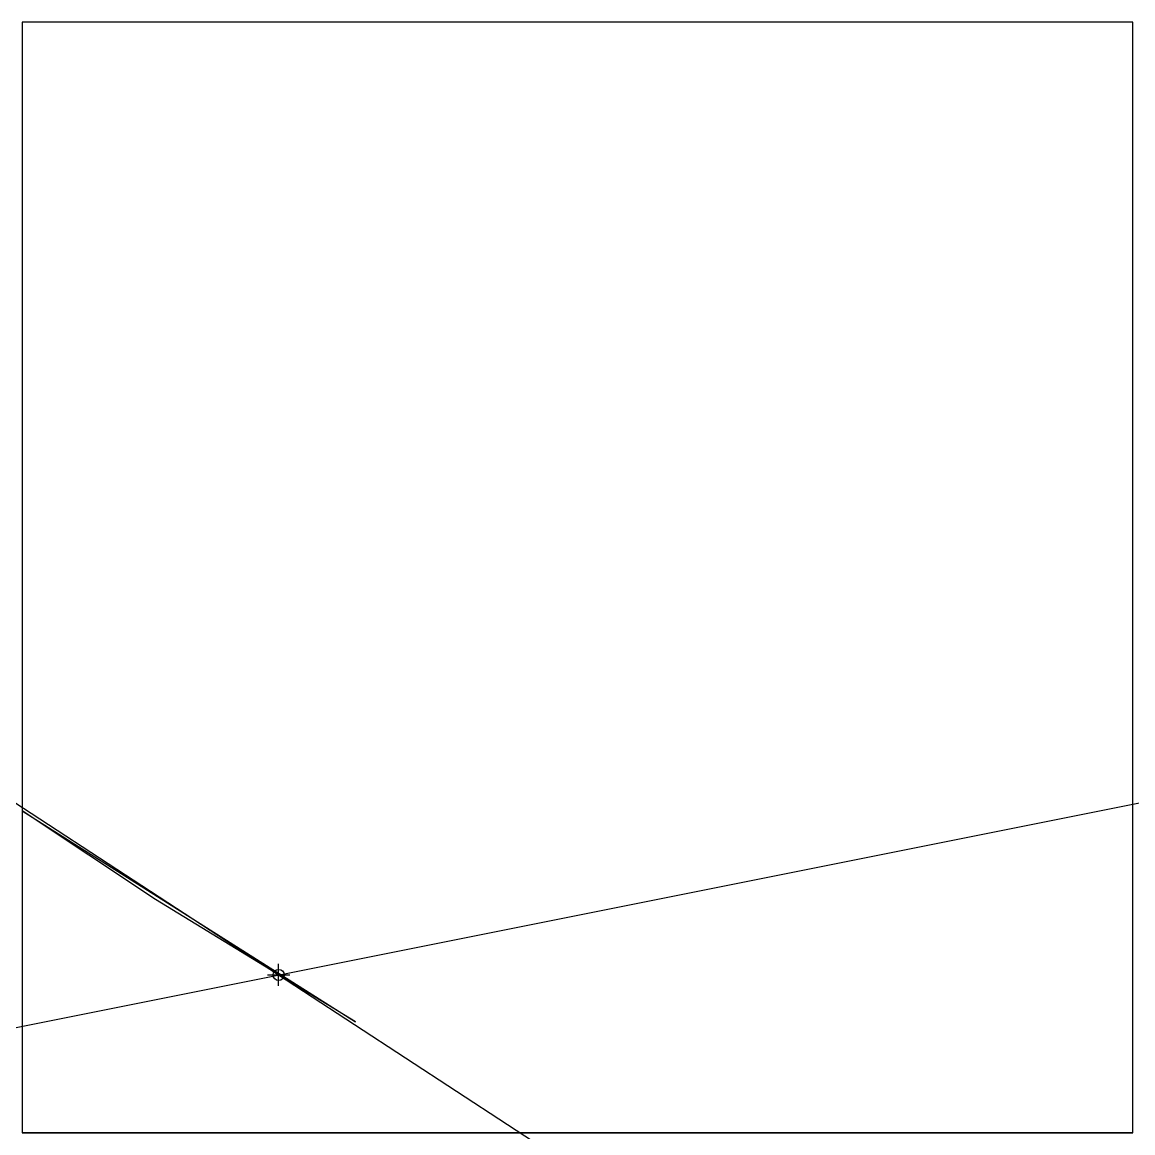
# Model space of a CAD drawing. Header units: millimetres. Extents: x 0 to 100, y 0 to 100.
import ezdxf

# ---------------------------------------------------------------- set-up
doc = ezdxf.new("R2010")
doc.units = ezdxf.units.MM
doc.header["$PDMODE"] = 34

msp = doc.modelspace()

# ---------------------------------------------------------------- linework, layer by layer
at = {"color": 3}
for p, q in [((100, 100), (0, 100)), ((0, 100), (0, 0)), ((100, 0), (100, 100)), ((0, 0), (100, 0))]:
    msp.add_line(p, q, dxfattribs=at)
at = {"color": 6}
for p, q in [((12, 21, 33), (0, 29, 15)), ((0, 29, 15), (30, 10, 9)), ((30, 10, 9), (12, 21, 33))]:
    msp.add_line(p, q, dxfattribs=at)
at = {"color": 1}
for p, q in [((0, 0), (100, 0)), ((100, 0, 100), (0, 0, 100)), ((0, 0, 100), (0, 0)), ((100, 0), (100, 0, 100))]:
    msp.add_line(p, q, dxfattribs=at)
msp.add_xline((12, 12, 13), (0.8804509063256238, 0.1760901812651248, 0.4402254531628119))
at = {"color": 6, "transparency": 33554495}
msp.add_xline((9.008395940930354, 23.40858154735453, 7.389473004682872), (0.6977854716656551, -0.4555068030740154, 0.5528191276408855), dxfattribs=at)
at = {"color": 1, "extrusion": (0.5373369060385959, 0.843205606399025, 0.01653344326272735)}
msp.add_point((23.08796296296305, 14.21759259259251, 18.54398148148153), dxfattribs=at)

doc.saveas('drawing.dxf')
